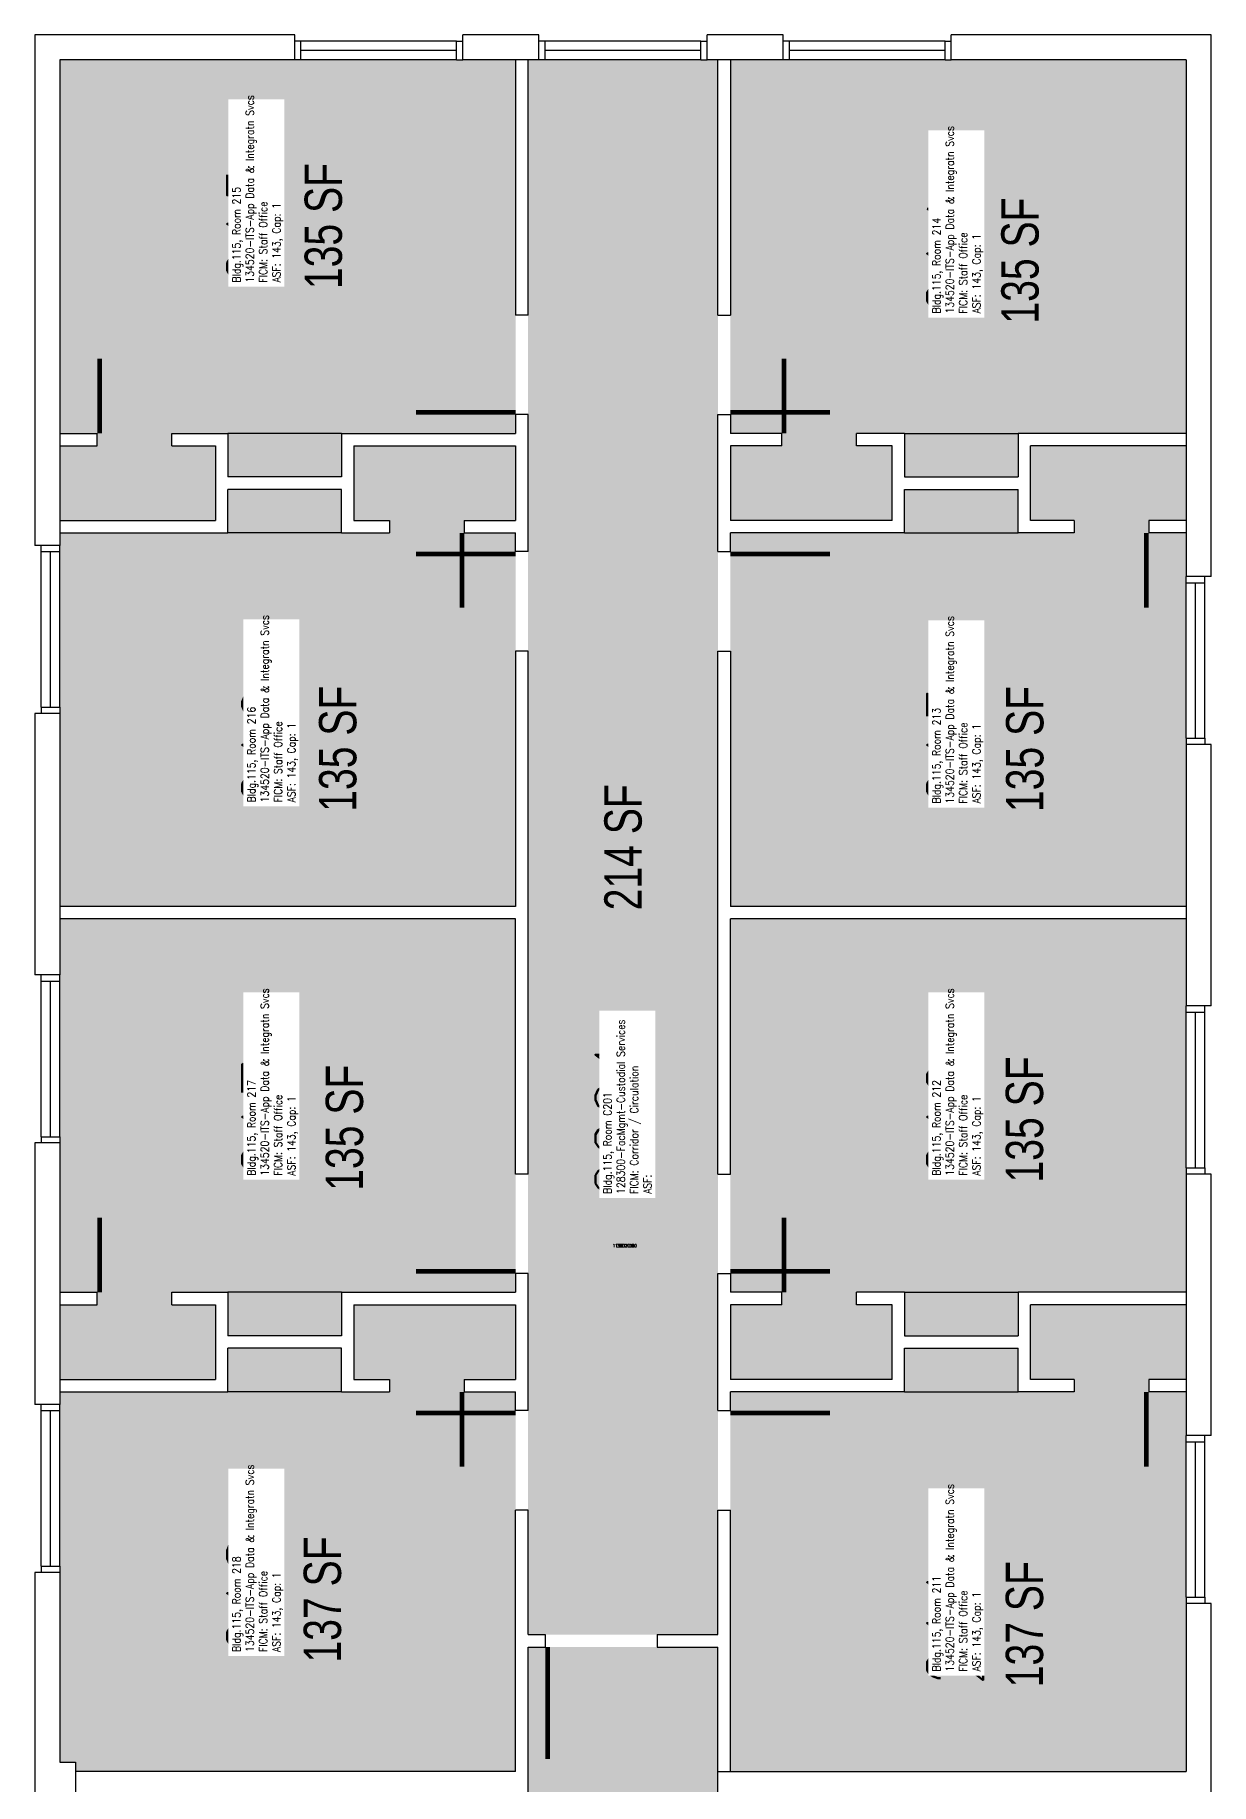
# Model space of a CAD drawing. Header units: inches. Extents: x -36 to 378, y -12 to 1524.
# Drawn here: x 0 to 378, y 962 to 1524 of the extents above; entities that cross this region are included whole.
import ezdxf
from ezdxf.enums import TextEntityAlignment as Align

# ---------------------------------------------------------------- set-up
doc = ezdxf.new("R2010")
doc.units = ezdxf.units.IN
doc.header["$LTSCALE"] = 50
doc.header["$MEASUREMENT"] = 0
for name, color, linetype in [('A-DOOR', 2, 'CONTINUOUS'), ('A-FLOR', 3, 'CONTINUOUS'), ('A-GLAZ', 2, 'CONTINUOUS'), ('A-GLAZ-SILL', 2, 'CONTINUOUS'), ('A-IDEN-RNUM', 7, 'CONTINUOUS'), ('A-IDEN-SNUM', 4, 'CONTINUOUS'), ('A-IDEN-VNUM', 4, 'CONTINUOUS'), ('A-WALL', 5, 'CONTINUOUS'), ('AREA-TEXT', 3, 'CONTINUOUS'), ('Rooms-Category-Color', 7, 'CONTINUOUS'), ('Rooms-College-Color', 7, 'CONTINUOUS'), ('Rooms-Department-Color', 7, 'CONTINUOUS'), ('Rooms-Division-Color', 7, 'CONTINUOUS'), ('Rooms-Information', 7, 'CONTINUOUS')]:
    doc.layers.add(name, color=color, linetype=linetype)
doc.styles.add('AREA', font='arial.ttf', dxfattribs={"width": 0.75, "height": 24})
doc.styles.add('ROOMSNUMBER', font='txt.shx', dxfattribs={"height": 0.083333})
doc.styles.add('ROOMVNUMBER', font='simplex.shx', dxfattribs={"width": 0.85})

msp = doc.modelspace()

# ---------------------------------------------------------------- hatches: boundary and pattern name
at = {"layer": 'Rooms-Category-Color', "true_color": 0xfa9ba3}
for points in [[(154.5, 1516), (154.5, 1396), (98.5, 1396), (98.5, 1382), (62, 1382), (62, 1396), (44, 1396), (44, 1392), (58, 1392), (58, 1368), (8, 1368), (8, 1392), (20, 1392), (20, 1396), (8, 1396), (8, 1516)], [(223.5, 1516), (223.5, 1396), (240, 1396), (240, 1392), (223.5, 1392), (223.5, 1368), (275.5, 1368), (275.5, 1392), (264, 1392), (264, 1396), (279.5, 1396), (279.5, 1382), (316, 1382), (316, 1396), (370, 1396), (370, 1516)], [(8, 1364), (62, 1364), (62, 1378), (98.5, 1378), (98.5, 1364), (114, 1364), (114, 1368), (102.5, 1368), (102.5, 1392), (154.5, 1392), (154.5, 1368), (138, 1368), (138, 1364), (154.5, 1364), (154.5, 1244), (8, 1244)], [(223.5, 1364), (279.5, 1364), (279.5, 1378), (316, 1378), (316, 1364), (334, 1364), (334, 1368), (320, 1368), (320, 1392), (370, 1392), (370, 1368), (358, 1368), (358, 1364), (370, 1364), (370, 1244), (223.5, 1244)], [(8, 1240), (154.5, 1240), (154.5, 1120), (98.5, 1120), (98.5, 1106), (62, 1106), (62, 1120), (44, 1120), (44, 1116), (58, 1116), (58, 1092), (8, 1092), (8, 1116), (20, 1116), (20, 1120), (8, 1120)], [(223.5, 1240), (370, 1240), (370, 1120), (316, 1120), (316, 1106), (279.5, 1106), (279.5, 1120), (264, 1120), (264, 1116), (275.5, 1116), (275.5, 1092), (223.5, 1092), (223.5, 1116), (240, 1116), (240, 1120), (223.5, 1120)], [(62, 1088), (62, 1102), (98.5, 1102), (98.5, 1088), (114, 1088), (114, 1092), (102.5, 1092), (102.5, 1116), (154.5, 1116), (154.5, 1092), (138, 1092), (138, 1088), (154.5, 1088), (154.5, 966), (13, 966), (13, 969), (8, 969), (8, 1088)], [(223.5, 1088), (279.5, 1088), (279.5, 1102), (316, 1102), (316, 1088), (334, 1088), (334, 1092), (320, 1092), (320, 1116), (370, 1116), (370, 1092), (358, 1092), (358, 1088), (370, 1088), (370, 966), (223.5, 966)]]:
    msp.add_hatch(color=241, dxfattribs=at).paths.add_polyline_path(points)
at = {"layer": 'Rooms-Category-Color', "true_color": 0xadadad}
for points in [[(158.5, 1434), (158.5, 1402), (158.5, 1358), (158.5, 1326), (158.5, 1158), (158.5, 1126), (158.5, 1082), (158.5, 1050), (158.5, 1010), (164, 1010), (200, 1010), (219.5, 1010), (219.5, 1050), (219.5, 1082), (219.5, 1126), (219.5, 1158), (219.5, 1326), (219.5, 1358), (219.5, 1402), (219.5, 1434), (219.5, 1516), (210, 1516), (158.5, 1516)], [(8, 806.5), (8, 857), (8, 955), (13, 955), (13, 958), (158.5, 958), (158.5, 1006), (164, 1006), (200, 1006), (219.5, 1006), (219.5, 804.5), (200, 804.5), (158, 804.5), (158, 859), (114.5, 859), (114.5, 806.5)]]:
    msp.add_hatch(color=253, dxfattribs=at).paths.add_polyline_path(points)
at = {"layer": 'Rooms-College-Color', "true_color": 0x80bc67}
for points in [[(154.5, 1516), (154.5, 1396), (98.5, 1396), (98.5, 1382), (62, 1382), (62, 1396), (44, 1396), (44, 1392), (58, 1392), (58, 1368), (8, 1368), (8, 1392), (20, 1392), (20, 1396), (8, 1396), (8, 1516)], [(223.5, 1516), (223.5, 1396), (240, 1396), (240, 1392), (223.5, 1392), (223.5, 1368), (275.5, 1368), (275.5, 1392), (264, 1392), (264, 1396), (279.5, 1396), (279.5, 1382), (316, 1382), (316, 1396), (370, 1396), (370, 1516)], [(8, 1364), (62, 1364), (62, 1378), (98.5, 1378), (98.5, 1364), (114, 1364), (114, 1368), (102.5, 1368), (102.5, 1392), (154.5, 1392), (154.5, 1368), (138, 1368), (138, 1364), (154.5, 1364), (154.5, 1244), (8, 1244)], [(223.5, 1364), (279.5, 1364), (279.5, 1378), (316, 1378), (316, 1364), (334, 1364), (334, 1368), (320, 1368), (320, 1392), (370, 1392), (370, 1368), (358, 1368), (358, 1364), (370, 1364), (370, 1244), (223.5, 1244)], [(8, 1240), (154.5, 1240), (154.5, 1120), (98.5, 1120), (98.5, 1106), (62, 1106), (62, 1120), (44, 1120), (44, 1116), (58, 1116), (58, 1092), (8, 1092), (8, 1116), (20, 1116), (20, 1120), (8, 1120)], [(223.5, 1240), (370, 1240), (370, 1120), (316, 1120), (316, 1106), (279.5, 1106), (279.5, 1120), (264, 1120), (264, 1116), (275.5, 1116), (275.5, 1092), (223.5, 1092), (223.5, 1116), (240, 1116), (240, 1120), (223.5, 1120)], [(62, 1088), (62, 1102), (98.5, 1102), (98.5, 1088), (114, 1088), (114, 1092), (102.5, 1092), (102.5, 1116), (154.5, 1116), (154.5, 1092), (138, 1092), (138, 1088), (154.5, 1088), (154.5, 966), (13, 966), (13, 969), (8, 969), (8, 1088)], [(223.5, 1088), (279.5, 1088), (279.5, 1102), (316, 1102), (316, 1088), (334, 1088), (334, 1092), (320, 1092), (320, 1116), (370, 1116), (370, 1092), (358, 1092), (358, 1088), (370, 1088), (370, 966), (223.5, 966)]]:
    msp.add_hatch(color=83, dxfattribs=at).paths.add_polyline_path(points)
at = {"layer": 'Rooms-College-Color', "true_color": 0xadadad}
for points in [[(158.5, 1434), (158.5, 1402), (158.5, 1358), (158.5, 1326), (158.5, 1158), (158.5, 1126), (158.5, 1082), (158.5, 1050), (158.5, 1010), (164, 1010), (200, 1010), (219.5, 1010), (219.5, 1050), (219.5, 1082), (219.5, 1126), (219.5, 1158), (219.5, 1326), (219.5, 1358), (219.5, 1402), (219.5, 1434), (219.5, 1516), (210, 1516), (158.5, 1516)], [(8, 806.5), (8, 857), (8, 955), (13, 955), (13, 958), (158.5, 958), (158.5, 1006), (164, 1006), (200, 1006), (219.5, 1006), (219.5, 804.5), (200, 804.5), (158, 804.5), (158, 859), (114.5, 859), (114.5, 806.5)]]:
    msp.add_hatch(color=253, dxfattribs=at).paths.add_polyline_path(points)
at = {"layer": 'Rooms-Department-Color', "true_color": 0xfa003f}
for points in [[(154.5, 1516), (154.5, 1396), (98.5, 1396), (98.5, 1382), (62, 1382), (62, 1396), (44, 1396), (44, 1392), (58, 1392), (58, 1368), (8, 1368), (8, 1392), (20, 1392), (20, 1396), (8, 1396), (8, 1516)], [(223.5, 1516), (223.5, 1396), (240, 1396), (240, 1392), (223.5, 1392), (223.5, 1368), (275.5, 1368), (275.5, 1392), (264, 1392), (264, 1396), (279.5, 1396), (279.5, 1382), (316, 1382), (316, 1396), (370, 1396), (370, 1516)], [(8, 1364), (62, 1364), (62, 1378), (98.5, 1378), (98.5, 1364), (114, 1364), (114, 1368), (102.5, 1368), (102.5, 1392), (154.5, 1392), (154.5, 1368), (138, 1368), (138, 1364), (154.5, 1364), (154.5, 1244), (8, 1244)], [(223.5, 1364), (279.5, 1364), (279.5, 1378), (316, 1378), (316, 1364), (334, 1364), (334, 1368), (320, 1368), (320, 1392), (370, 1392), (370, 1368), (358, 1368), (358, 1364), (370, 1364), (370, 1244), (223.5, 1244)], [(8, 1240), (154.5, 1240), (154.5, 1120), (98.5, 1120), (98.5, 1106), (62, 1106), (62, 1120), (44, 1120), (44, 1116), (58, 1116), (58, 1092), (8, 1092), (8, 1116), (20, 1116), (20, 1120), (8, 1120)], [(223.5, 1240), (370, 1240), (370, 1120), (316, 1120), (316, 1106), (279.5, 1106), (279.5, 1120), (264, 1120), (264, 1116), (275.5, 1116), (275.5, 1092), (223.5, 1092), (223.5, 1116), (240, 1116), (240, 1120), (223.5, 1120)], [(62, 1088), (62, 1102), (98.5, 1102), (98.5, 1088), (114, 1088), (114, 1092), (102.5, 1092), (102.5, 1116), (154.5, 1116), (154.5, 1092), (138, 1092), (138, 1088), (154.5, 1088), (154.5, 966), (13, 966), (13, 969), (8, 969), (8, 1088)], [(223.5, 1088), (279.5, 1088), (279.5, 1102), (316, 1102), (316, 1088), (334, 1088), (334, 1092), (320, 1092), (320, 1116), (370, 1116), (370, 1092), (358, 1092), (358, 1088), (370, 1088), (370, 966), (223.5, 966)]]:
    msp.add_hatch(color=240, dxfattribs=at).paths.add_polyline_path(points)
at = {"layer": 'Rooms-Department-Color', "true_color": 0xacacac}
for points in [[(158.5, 1434), (158.5, 1402), (158.5, 1358), (158.5, 1326), (158.5, 1158), (158.5, 1126), (158.5, 1082), (158.5, 1050), (158.5, 1010), (164, 1010), (200, 1010), (219.5, 1010), (219.5, 1050), (219.5, 1082), (219.5, 1126), (219.5, 1158), (219.5, 1326), (219.5, 1358), (219.5, 1402), (219.5, 1434), (219.5, 1516), (210, 1516), (158.5, 1516)], [(8, 806.5), (8, 857), (8, 955), (13, 955), (13, 958), (158.5, 958), (158.5, 1006), (164, 1006), (200, 1006), (219.5, 1006), (219.5, 804.5), (200, 804.5), (158, 804.5), (158, 859), (114.5, 859), (114.5, 806.5)]]:
    msp.add_hatch(color=253, dxfattribs=at).paths.add_polyline_path(points)
at = {"layer": 'Rooms-Division-Color', "true_color": 0xfa003f}
for points in [[(154.5, 1516), (154.5, 1396), (98.5, 1396), (98.5, 1382), (62, 1382), (62, 1396), (44, 1396), (44, 1392), (58, 1392), (58, 1368), (8, 1368), (8, 1392), (20, 1392), (20, 1396), (8, 1396), (8, 1516)], [(223.5, 1516), (223.5, 1396), (240, 1396), (240, 1392), (223.5, 1392), (223.5, 1368), (275.5, 1368), (275.5, 1392), (264, 1392), (264, 1396), (279.5, 1396), (279.5, 1382), (316, 1382), (316, 1396), (370, 1396), (370, 1516)], [(8, 1364), (62, 1364), (62, 1378), (98.5, 1378), (98.5, 1364), (114, 1364), (114, 1368), (102.5, 1368), (102.5, 1392), (154.5, 1392), (154.5, 1368), (138, 1368), (138, 1364), (154.5, 1364), (154.5, 1244), (8, 1244)], [(223.5, 1364), (279.5, 1364), (279.5, 1378), (316, 1378), (316, 1364), (334, 1364), (334, 1368), (320, 1368), (320, 1392), (370, 1392), (370, 1368), (358, 1368), (358, 1364), (370, 1364), (370, 1244), (223.5, 1244)], [(8, 1240), (154.5, 1240), (154.5, 1120), (98.5, 1120), (98.5, 1106), (62, 1106), (62, 1120), (44, 1120), (44, 1116), (58, 1116), (58, 1092), (8, 1092), (8, 1116), (20, 1116), (20, 1120), (8, 1120)], [(223.5, 1240), (370, 1240), (370, 1120), (316, 1120), (316, 1106), (279.5, 1106), (279.5, 1120), (264, 1120), (264, 1116), (275.5, 1116), (275.5, 1092), (223.5, 1092), (223.5, 1116), (240, 1116), (240, 1120), (223.5, 1120)], [(62, 1088), (62, 1102), (98.5, 1102), (98.5, 1088), (114, 1088), (114, 1092), (102.5, 1092), (102.5, 1116), (154.5, 1116), (154.5, 1092), (138, 1092), (138, 1088), (154.5, 1088), (154.5, 966), (13, 966), (13, 969), (8, 969), (8, 1088)], [(223.5, 1088), (279.5, 1088), (279.5, 1102), (316, 1102), (316, 1088), (334, 1088), (334, 1092), (320, 1092), (320, 1116), (370, 1116), (370, 1092), (358, 1092), (358, 1088), (370, 1088), (370, 966), (223.5, 966)]]:
    msp.add_hatch(color=240, dxfattribs=at).paths.add_polyline_path(points)
at = {"layer": 'Rooms-Division-Color', "true_color": 0xadadad}
for points in [[(158.5, 1434), (158.5, 1402), (158.5, 1358), (158.5, 1326), (158.5, 1158), (158.5, 1126), (158.5, 1082), (158.5, 1050), (158.5, 1010), (164, 1010), (200, 1010), (219.5, 1010), (219.5, 1050), (219.5, 1082), (219.5, 1126), (219.5, 1158), (219.5, 1326), (219.5, 1358), (219.5, 1402), (219.5, 1434), (219.5, 1516), (210, 1516), (158.5, 1516)], [(8, 806.5), (8, 857), (8, 955), (13, 955), (13, 958), (158.5, 958), (158.5, 1006), (164, 1006), (200, 1006), (219.5, 1006), (219.5, 804.5), (200, 804.5), (158, 804.5), (158, 859), (114.5, 859), (114.5, 806.5)]]:
    msp.add_hatch(color=253, dxfattribs=at).paths.add_polyline_path(points)

# ---------------------------------------------------------------- linework, layer by layer
at = {"layer": 'A-DOOR'}
for points in [[(154.5, 1402.75, 1.5, 1.5, 0), (122.5, 1402.75, 0, 0, 0), (122.5, 1402, 0, 0, -0.414214), (154.5, 1434, 0, 0, -0.414214)], [(223.5, 1402.75, 1.5, 1.5, 0), (255.5, 1402.75, 0, 0, 0), (255.5, 1402, 0, 0, 0.414214), (223.5, 1434, 0, 0, 0.414214)], [(20.75, 1396, 1.5, 1.5, 0), (20.75, 1420, 0, 0, 0), (20, 1420, 0, 0, -0.414214), (44, 1396, 0, 0, -0.414214)], [(240.75, 1396, 1.5, 1.5, 0), (240.75, 1420, 0, 0, 0), (240, 1420, 0, 0, -0.414214), (264, 1396, 0, 0, -0.414214)], [(137.25, 1364, 1.5, 1.5, 0), (137.25, 1340, 0, 0, 0), (138, 1340, 0, 0, -0.414214), (114, 1364, 0, 0, -0.414214)], [(357.25, 1364, 1.5, 1.5, 0), (357.25, 1340, 0, 0, 0), (358, 1340, 0, 0, -0.414214), (334, 1364, 0, 0, -0.414214)], [(154.5, 1357.25, 1.5, 1.5, 0), (122.5, 1357.25, 0, 0, 0), (122.5, 1358, 0, 0, 0.414214), (154.5, 1326, 0, 0, 0.414214)], [(223.5, 1357.25, 1.5, 1.5, 0), (255.5, 1357.25, 0, 0, 0), (255.5, 1358, 0, 0, -0.414214), (223.5, 1326, 0, 0, -0.414214)], [(154.5, 1126.75, 1.5, 1.5, 0), (122.5, 1126.75, 0, 0, 0), (122.5, 1126, 0, 0, -0.414214), (154.5, 1158, 0, 0, -0.414214)], [(223.5, 1126.75, 1.5, 1.5, 0), (255.5, 1126.75, 0, 0, 0), (255.5, 1126, 0, 0, 0.414214), (223.5, 1158, 0, 0, 0.414214)], [(20.75, 1120, 1.5, 1.5, 0), (20.75, 1144, 0, 0, 0), (20, 1144, 0, 0, -0.414214), (44, 1120, 0, 0, -0.414214)], [(240.75, 1120, 1.5, 1.5, 0), (240.75, 1144, 0, 0, 0), (240, 1144, 0, 0, -0.414214), (264, 1120, 0, 0, -0.414214)], [(137.25, 1088, 1.5, 1.5, 0), (137.25, 1064, 0, 0, 0), (138, 1064, 0, 0, -0.414214), (114, 1088, 0, 0, -0.414214)], [(357.25, 1088, 1.5, 1.5, 0), (357.25, 1064, 0, 0, 0), (358, 1064, 0, 0, -0.414214), (334, 1088, 0, 0, -0.414214)], [(154.5, 1081.25, 1.5, 1.5, 0), (122.5, 1081.25, 0, 0, 0), (122.5, 1082, 0, 0, 0.414214), (154.5, 1050, 0, 0, 0.414214)], [(223.5, 1081.25, 1.5, 1.5, 0), (255.5, 1081.25, 0, 0, 0), (255.5, 1082, 0, 0, -0.414214), (223.5, 1050, 0, 0, -0.414214)], [(164.75, 1006, 1.5, 1.5, 0), (164.75, 970, 0, 0, 0), (164, 970, 0, 0, 0.414214), (200, 1006, 0, 0, 0.414214)]]:
    msp.add_lwpolyline(points, format="xyseb", dxfattribs=at)
at = {"layer": 'A-FLOR'}
for p, q in [((98.5, 1396), (62, 1396)), ((279.5, 1396), (316, 1396)), ((98.5, 1364), (62, 1364)), ((279.5, 1364), (316, 1364)), ((98.5, 1120), (62, 1120)), ((279.5, 1120), (316, 1120)), ((98.5, 1088), (62, 1088)), ((279.5, 1088), (316, 1088))]:
    msp.add_line(p, q, dxfattribs=at)
at = {"layer": 'A-GLAZ'}
for p, q in [((135.5, 1519), (85.5, 1519)), ((214, 1519), (164, 1519)), ((292.5, 1519), (242.5, 1519)), ((5, 1308), (5, 1358)), ((373, 1298), (373, 1348)), ((5, 1170), (5, 1220)), ((373, 1160), (373, 1210)), ((5, 1032), (5, 1082)), ((373, 1022), (373, 1072))]:
    msp.add_line(p, q, dxfattribs=at)
at = {"layer": 'A-GLAZ-SILL'}
for p, q in [((135.5, 1522), (85.5, 1522)), ((214, 1522), (164, 1522)), ((292.5, 1522), (242.5, 1522)), ((135.5, 1516), (85.5, 1516)), ((214, 1516), (164, 1516)), ((292.5, 1516), (242.5, 1516)), ((2, 1308), (2, 1358)), ((8, 1308), (8, 1358)), ((370, 1298), (370, 1348)), ((376, 1298), (376, 1348)), ((2, 1170), (2, 1220)), ((8, 1170), (8, 1220)), ((370, 1160), (370, 1210)), ((376, 1160), (376, 1210)), ((2, 1032), (2, 1082)), ((8, 1032), (8, 1082)), ((370, 1022), (370, 1072)), ((376, 1022), (376, 1072))]:
    msp.add_line(p, q, dxfattribs=at)
at = {"layer": 'A-WALL'}
for p, q in [((83.5, 1524), (0, 1524)), ((0, 1524), (0, 1360)), ((83.5, 1516), (83.5, 1524)), ((162, 1524), (137.5, 1524)), ((137.5, 1516), (137.5, 1524)), ((162, 1516), (162, 1524)), ((240.5, 1524), (216, 1524)), ((216, 1516), (216, 1524)), ((240.5, 1516), (240.5, 1524)), ((378, 1524), (294.5, 1524)), ((294.5, 1516), (294.5, 1524)), ((378, 1350), (378, 1524)), ((85.5, 1522), (83.5, 1522)), ((85.5, 1516), (85.5, 1522)), ((135.5, 1516), (135.5, 1522)), ((135.5, 1522), (137.5, 1522)), ((164, 1522), (162, 1522)), ((164, 1516), (164, 1522)), ((214, 1522), (216, 1522)), ((214, 1516), (214, 1522)), ((242.5, 1522), (240.5, 1522)), ((242.5, 1516), (242.5, 1522)), ((292.5, 1522), (294.5, 1522)), ((292.5, 1516), (292.5, 1522)), ((83.5, 1516), (8, 1516)), ((8, 1516), (8, 1360)), ((85.5, 1516), (83.5, 1516)), ((135.5, 1516), (137.5, 1516)), ((162, 1516), (137.5, 1516)), ((154.5, 1516), (154.5, 1434)), ((158.5, 1434), (158.5, 1516)), ((164, 1516), (162, 1516)), ((214, 1516), (216, 1516)), ((240.5, 1516), (216, 1516)), ((219.5, 1434), (219.5, 1516)), ((223.5, 1516), (223.5, 1434)), ((242.5, 1516), (240.5, 1516)), ((292.5, 1516), (294.5, 1516)), ((370, 1516), (294.5, 1516)), ((370, 1516), (370, 1350)), ((158.5, 1434), (154.5, 1434)), ((219.5, 1434), (223.5, 1434)), ((158.5, 1402), (154.5, 1402)), ((154.5, 1402), (154.5, 1396)), ((158.5, 1358), (158.5, 1402)), ((219.5, 1402), (223.5, 1402)), ((219.5, 1358), (219.5, 1402)), ((223.5, 1402), (223.5, 1396)), ((8, 1396), (20, 1396)), ((20, 1392), (20, 1396)), ((44, 1392), (44, 1396)), ((44, 1396), (62, 1396)), ((62, 1396), (62, 1382)), ((98.5, 1396), (154.5, 1396)), ((98.5, 1396), (98.5, 1382)), ((240, 1396), (223.5, 1396)), ((240, 1392), (240, 1396)), ((264, 1392), (264, 1396)), ((279.5, 1396), (264, 1396)), ((279.5, 1396), (279.5, 1382)), ((370, 1396), (316, 1396)), ((316, 1396), (316, 1382)), ((8, 1392), (20, 1392)), ((44, 1392), (58, 1392)), ((58, 1392), (58, 1368)), ((102.5, 1392), (154.5, 1392)), ((102.5, 1392), (102.5, 1368)), ((154.5, 1392), (154.5, 1368)), ((240, 1392), (223.5, 1392)), ((223.5, 1392), (223.5, 1368)), ((275.5, 1392), (264, 1392)), ((275.5, 1368), (275.5, 1392)), ((370, 1392), (320, 1392)), ((320, 1368), (320, 1392)), ((98.5, 1382), (62, 1382)), ((98.5, 1378), (62, 1378)), ((62, 1364), (62, 1378)), ((98.5, 1364), (98.5, 1378)), ((279.5, 1382), (316, 1382)), ((279.5, 1378), (316, 1378)), ((279.5, 1364), (279.5, 1378)), ((316, 1364), (316, 1378)), ((8, 1368), (58, 1368)), ((102.5, 1368), (114, 1368)), ((114, 1368), (114, 1364)), ((138, 1368), (138, 1364)), ((138, 1368), (154.5, 1368)), ((275.5, 1368), (223.5, 1368)), ((334, 1368), (320, 1368)), ((334, 1368), (334, 1364)), ((358, 1368), (358, 1364)), ((370, 1368), (358, 1368)), ((8, 1364), (62, 1364)), ((98.5, 1364), (114, 1364)), ((138, 1364), (154.5, 1364)), ((154.5, 1358), (154.5, 1364)), ((223.5, 1358), (223.5, 1364)), ((279.5, 1364), (223.5, 1364)), ((334, 1364), (316, 1364)), ((370, 1364), (358, 1364)), ((8, 1360), (0, 1360)), ((2, 1358), (2, 1360)), ((2, 1358), (8, 1358)), ((8, 1358), (8, 1360)), ((158.5, 1358), (154.5, 1358)), ((219.5, 1358), (223.5, 1358)), ((370, 1348), (370, 1350)), ((378, 1350), (370, 1350)), ((376, 1348), (376, 1350)), ((370, 1348), (376, 1348)), ((158.5, 1326), (154.5, 1326)), ((154.5, 1326), (154.5, 1244)), ((158.5, 1158), (158.5, 1326)), ((219.5, 1326), (223.5, 1326)), ((219.5, 1158), (219.5, 1326)), ((223.5, 1326), (223.5, 1244)), ((0, 1306), (0, 1222)), ((8, 1306), (0, 1306)), ((2, 1308), (2, 1306)), ((2, 1308), (8, 1308)), ((8, 1308), (8, 1306)), ((8, 1306), (8, 1222)), ((370, 1298), (370, 1296)), ((370, 1298), (376, 1298)), ((370, 1296), (370, 1212)), ((378, 1296), (370, 1296)), ((376, 1298), (376, 1296)), ((378, 1212), (378, 1296)), ((154.5, 1244), (8, 1244)), ((370, 1244), (223.5, 1244)), ((154.5, 1240), (8, 1240)), ((154.5, 1158), (154.5, 1240)), ((223.5, 1158), (223.5, 1240)), ((370, 1240), (223.5, 1240)), ((8, 1222), (0, 1222)), ((2, 1220), (2, 1222)), ((2, 1220), (8, 1220)), ((8, 1220), (8, 1222)), ((370, 1210), (370, 1212)), ((378, 1212), (370, 1212)), ((370, 1210), (376, 1210)), ((376, 1210), (376, 1212)), ((2, 1170), (2, 1168)), ((2, 1170), (8, 1170)), ((8, 1170), (8, 1168)), ((0, 1168), (0, 1084)), ((8, 1168), (0, 1168)), ((8, 1168), (8, 1084)), ((158.5, 1158), (154.5, 1158)), ((219.5, 1158), (223.5, 1158)), ((370, 1160), (376, 1160)), ((370, 1160), (370, 1158)), ((370, 1158), (370, 1074)), ((378, 1158), (370, 1158)), ((376, 1160), (376, 1158)), ((378, 1074), (378, 1158)), ((158.5, 1126), (154.5, 1126)), ((154.5, 1126), (154.5, 1120)), ((158.5, 1082), (158.5, 1126)), ((219.5, 1126), (223.5, 1126)), ((219.5, 1082), (219.5, 1126)), ((223.5, 1126), (223.5, 1120)), ((8, 1120), (20, 1120)), ((20, 1116), (20, 1120)), ((44, 1116), (44, 1120)), ((44, 1120), (62, 1120)), ((62, 1120), (62, 1106)), ((98.5, 1120), (154.5, 1120)), ((98.5, 1120), (98.5, 1106)), ((240, 1120), (223.5, 1120)), ((240, 1116), (240, 1120)), ((264, 1116), (264, 1120)), ((279.5, 1120), (264, 1120)), ((279.5, 1120), (279.5, 1106)), ((370, 1120), (316, 1120)), ((316, 1120), (316, 1106)), ((8, 1116), (20, 1116)), ((44, 1116), (58, 1116)), ((58, 1116), (58, 1092)), ((102.5, 1116), (102.5, 1092)), ((102.5, 1116), (154.5, 1116)), ((154.5, 1116), (154.5, 1092)), ((223.5, 1116), (223.5, 1092)), ((240, 1116), (223.5, 1116)), ((275.5, 1116), (264, 1116)), ((275.5, 1092), (275.5, 1116)), ((370, 1116), (320, 1116)), ((320, 1092), (320, 1116)), ((98.5, 1106), (62, 1106)), ((98.5, 1102), (62, 1102)), ((62, 1088), (62, 1102)), ((98.5, 1088), (98.5, 1102)), ((279.5, 1106), (316, 1106)), ((279.5, 1088), (279.5, 1102)), ((279.5, 1102), (316, 1102)), ((316, 1088), (316, 1102)), ((8, 1092), (58, 1092)), ((102.5, 1092), (114, 1092)), ((114, 1092), (114, 1088)), ((138, 1092), (138, 1088)), ((138, 1092), (154.5, 1092)), ((275.5, 1092), (223.5, 1092)), ((334, 1092), (320, 1092)), ((334, 1092), (334, 1088)), ((358, 1092), (358, 1088)), ((370, 1092), (358, 1092)), ((8, 1088), (62, 1088)), ((98.5, 1088), (114, 1088)), ((138, 1088), (154.5, 1088)), ((154.5, 1082), (154.5, 1088)), ((279.5, 1088), (223.5, 1088)), ((223.5, 1082), (223.5, 1088)), ((334, 1088), (316, 1088)), ((370, 1088), (358, 1088)), ((8, 1084), (0, 1084)), ((2, 1082), (2, 1084)), ((2, 1082), (8, 1082)), ((8, 1082), (8, 1084)), ((158.5, 1082), (154.5, 1082)), ((219.5, 1082), (223.5, 1082)), ((370, 1072), (370, 1074)), ((378, 1074), (370, 1074)), ((376, 1072), (376, 1074)), ((370, 1072), (376, 1072)), ((158.5, 1050), (154.5, 1050)), ((154.5, 966), (154.5, 1050)), ((158.5, 1010), (158.5, 1050)), ((219.5, 1050), (223.5, 1050)), ((219.5, 1010), (219.5, 1050)), ((223.5, 966), (223.5, 1050)), ((0, 1030), (0, 927.5)), ((8, 1030), (0, 1030)), ((2, 1032), (2, 1030)), ((2, 1032), (8, 1032)), ((8, 1032), (8, 1030)), ((8, 1030), (8, 969)), ((370, 1022), (376, 1022)), ((370, 1022), (370, 1020)), ((370, 1020), (370, 966)), ((378, 1020), (370, 1020)), ((376, 1022), (376, 1020)), ((378, 955), (378, 1020)), ((158.5, 1010), (164, 1010)), ((158.5, 958), (158.5, 1006)), ((158.5, 1006), (164, 1006)), ((164, 1010), (164, 1006)), ((200, 1010), (200, 1006)), ((200, 1010), (219.5, 1010)), ((200, 1006), (219.5, 1006)), ((219.5, 958), (219.5, 1006)), ((8, 969), (13, 969)), ((13, 969), (13, 955)), ((154.5, 966), (13, 966)), ((219.5, 966), (370, 966)), ((219.5, 928), (219.5, 966))]:
    msp.add_line(p, q, dxfattribs=at)

# ---------------------------------------------------------------- texts
at = {"layer": 'A-IDEN-RNUM', "style": 'ROOMSNUMBER', "width": 0.85}
for s, p in [('0215-00', (70.76, 1462.65)), ('0214-00', (295.74, 1453.08)), ('0216-00', (75.55, 1295.25)), ('0213-00', (295.74, 1295.25)), ('0217-00', (75.55, 1175.69)), ('0212-00', (295.74, 1175.69)), ('C201-00', (189.57, 1134.97)), ('0218-00', (70.76, 1022.65)), ('0211-00', (295.74, 1013.08))]:
    msp.add_text(s, height=1, dxfattribs=at).set_placement(p, align=Align.MIDDLE)
at = {"layer": 'A-IDEN-SNUM', "style": 'ROOMSNUMBER', "width": 0.85}
for s, p in [('1150021500', (70.76, 1462.65)), ('1150021400', (295.74, 1453.08)), ('1150021600', (75.55, 1295.25)), ('1150021300', (295.74, 1295.25)), ('1150021700', (75.55, 1175.69)), ('1150021200', (295.74, 1175.69)), ('1150C20100', (189.57, 1134.97)), ('1150021800', (70.76, 1022.65)), ('1150021100', (295.74, 1013.08))]:
    msp.add_text(s, height=1, dxfattribs=at).set_placement(p, align=Align.MIDDLE)
at = {"layer": 'A-IDEN-VNUM', "style": 'ROOMVNUMBER', "width": 0.85}
for s, p in [('215', (70.76, 1462.65)), ('214', (295.74, 1453.08)), ('216', (75.55, 1295.25)), ('213', (295.74, 1295.25)), ('217', (75.55, 1175.69)), ('C201', (189.14, 1175.65)), ('212', (295.74, 1175.69)), ('218', (70.76, 1022.65)), ('211', (295.74, 1013.08))]:
    msp.add_text(s, height=18, rotation=90, dxfattribs=at).set_placement(p, align=Align.MIDDLE)
at = {"layer": 'AREA-TEXT', "style": 'AREA', "width": 0.75}
for s, p in [('135 SF', (92.67, 1462.61)), ('135 SF', (316.59, 1451.52)), ('135 SF', (97.3, 1294.66)), ('135 SF', (318.12, 1294.57)), ('214 SF', (189, 1263)), ('135 SF', (99.45, 1172.88)), ('135 SF', (318.02, 1175.54)), ('137 SF', (92.37, 1021.29)), ('137 SF', (318.02, 1013.35))]:
    msp.add_text(s, height=12, rotation=90, dxfattribs=at).set_placement(p, align=Align.MIDDLE_CENTER)

# ---------------------------------------------------------------- next in the draw order: texts
at = {"layer": 'Rooms-Information', "char_height": 2.5714, "width": 57.6, "attachment_point": 7, "rotation": 90, "style": 'ROOMVNUMBER', "bg_fill": 3, "box_fill_scale": 1.5, "bg_fill_color": 256, "bg_fill_true_color": 13158600, "bg_fill_transparency": 0}
for s, insert in [('Bldg.115, Room 215^M^J134520-ITS-App Data & Integratn Svcs^M^JFICM: Staff Office^M^JASF: 143, Cap: 1', (79.76, 1444.43)), ('Bldg.115, Room 214^M^J134520-ITS-App Data & Integratn Svcs^M^JFICM: Staff Office^M^JASF: 143, Cap: 1', (304.74, 1434.5)), ('Bldg.115, Room 216^M^J134520-ITS-App Data & Integratn Svcs^M^JFICM: Staff Office^M^JASF: 143, Cap: 1', (84.55, 1277.4)), ('Bldg.115, Room 213^M^J134520-ITS-App Data & Integratn Svcs^M^JFICM: Staff Office^M^JASF: 143, Cap: 1', (304.74, 1277.04)), ('Bldg.115, Room 217^M^J134520-ITS-App Data & Integratn Svcs^M^JFICM: Staff Office^M^JASF: 143, Cap: 1', (84.55, 1157.47)), ('Bldg.115, Room 212^M^J134520-ITS-App Data & Integratn Svcs^M^JFICM: Staff Office^M^JASF: 143, Cap: 1', (304.74, 1157.47)), ('Bldg.115, Room C201^M^J128300-FacMgmt-Custodial Services^M^JFICM: Corridor / Circulation^M^JASF: ', (198.14, 1151.61)), ('Bldg.115, Room 218^M^J134520-ITS-App Data & Integratn Svcs^M^JFICM: Staff Office^M^JASF: 143, Cap: 1', (79.76, 1004.43)), ('Bldg.115, Room 211^M^J134520-ITS-App Data & Integratn Svcs^M^JFICM: Staff Office^M^JASF: 143, Cap: 1', (304.74, 998.14))]:
    msp.add_mtext(s, dxfattribs=dict(at, insert=insert))

doc.saveas('drawing.dxf')
